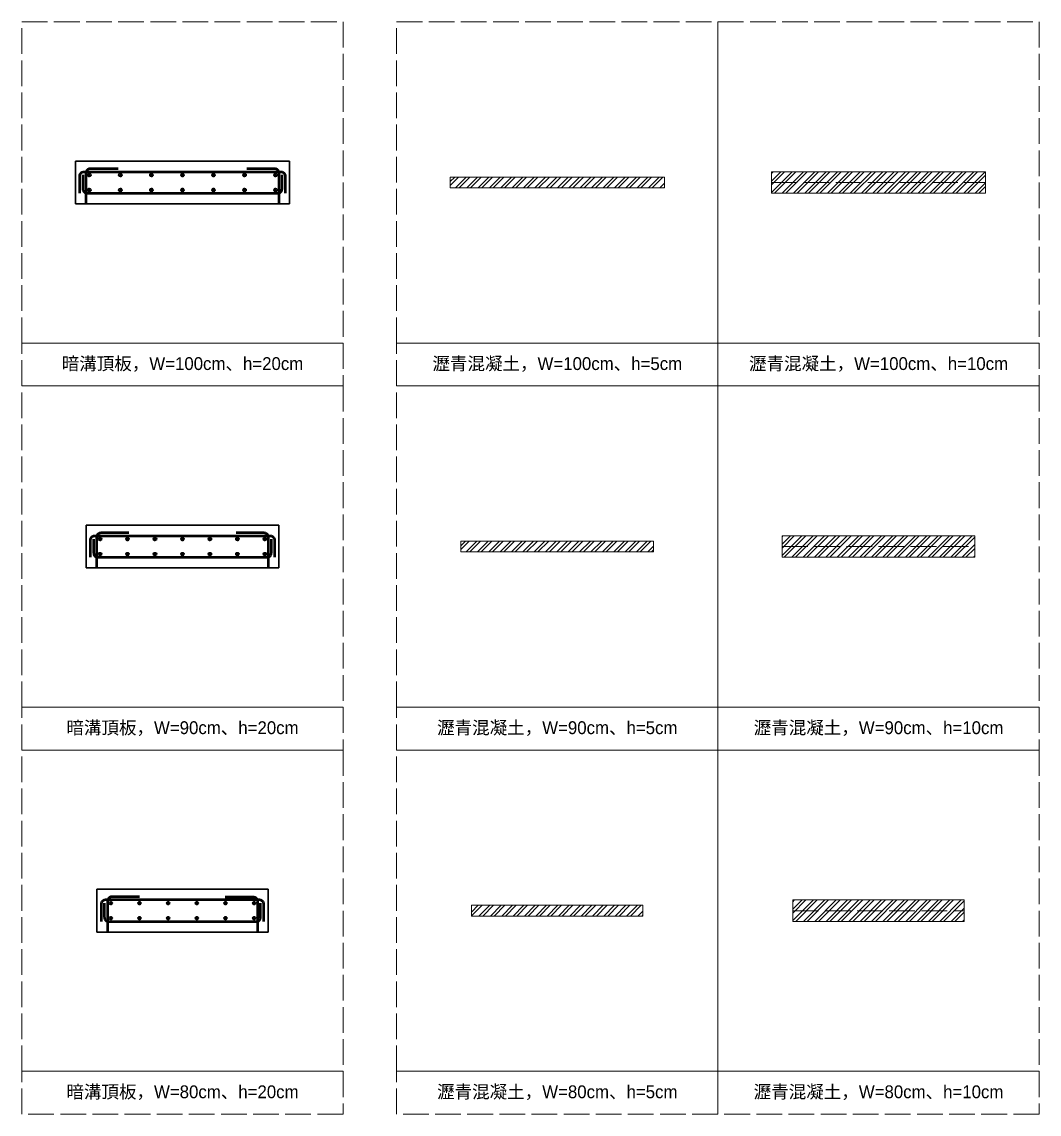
# Model space of a CAD drawing. Extents: x -3420 to 2030, y -3892 to 566.
# Drawn here: x 1555 to 2030, y -510 to 0 of the extents above; entities that cross this region are included whole.
import ezdxf

# ---------------------------------------------------------------- set-up
doc = ezdxf.new("R2010")
doc.units = 0
doc.header["$MEASUREMENT"] = 0
doc.linetypes.add('ACAD_ISO02W100', pattern=[15, 12, -3])
doc.layers.add('一、4.基本-隱藏', color=9, linetype='ACAD_ISO02W100', lineweight=20, plot=False)
doc.layers.add('三、3.文字-註解文字', color=2, linetype='Continuous')
for name, color, linetype, lineweight in [('二、2.繪圖-施作項目', 181, 'Continuous', 30), ('二、4.繪圖-設計鋪面', 40, 'Continuous', 20), ('二、5.繪圖-鋼筋', 60, 'Continuous', 50)]:
    doc.layers.add(name, color=color, linetype=linetype, lineweight=lineweight)
doc.styles.add('註解文字', font='MS PGothic.ttf', dxfattribs={"height": 3})

msp = doc.modelspace()

# ---------------------------------------------------------------- hatches: boundary and pattern name
at = {"layer": '二、4.繪圖-設計鋪面'}
h = msp.add_hatch(dxfattribs=at)
h.set_pattern_fill('ANSI32', color=256, scale=10)
h.set_pattern_definition([(45, (103.9098, 209.0495), (-2.6516504, 2.6516504), []), (45, (105.6776, 209.0495), (-2.6516504, 2.6516504), [])])
h.paths.add_polyline_path([(2004.723, -70), (1904.723, -70), (1904.723, -75), (2004.723, -75)])
h.paths.add_polyline_path([(2004.723, -75), (1904.723, -75), (1904.723, -80), (2004.723, -80)])
h = msp.add_hatch(dxfattribs=at)
h.set_pattern_fill('ANSI32', color=256, scale=10)
h.set_pattern_definition([(45, (-18.293, 151.7202), (-2.6516504, 2.6516504), []), (45, (-16.525, 151.7202), (-2.6516504, 2.6516504), [])])
h.paths.add_polyline_path([(1854.723, -77.5), (1854.723, -72.5), (1754.723, -72.5), (1754.723, -77.5)])
h = msp.add_hatch(dxfattribs=at)
h.set_pattern_fill('ANSI32', color=256, scale=10)
h.set_pattern_definition([(45, (-368.065, -23.033), (-2.6516504, 2.6516504), []), (45, (-366.2974, -23.033), (-2.6516504, 2.6516504), [])])
h.paths.add_polyline_path([(1849.723, -247.5), (1849.723, -242.5), (1759.723, -242.5), (1759.723, -247.5)])
h = msp.add_hatch(dxfattribs=at)
h.set_pattern_fill('ANSI32', color=256, scale=10)
h.set_pattern_definition([(45, (-219.558, 2.6855), (-2.6516504, 2.6516504), []), (45, (-217.7903, 2.6855), (-2.6516504, 2.6516504), [])])
h.paths.add_polyline_path([(1999.723, -240), (1909.723, -240), (1909.723, -245), (1999.723, -245)])
h.paths.add_polyline_path([(1999.723, -245), (1909.723, -245), (1909.723, -250), (1999.723, -250)])
h = msp.add_hatch(dxfattribs=at)
h.set_pattern_fill('ANSI32', color=256, scale=10)
h.set_pattern_definition([(45, (-355.527, -128.193), (-2.6516504, 2.6516504), []), (45, (-353.7592, -128.193), (-2.6516504, 2.6516504), [])])
h.paths.add_polyline_path([(1764.723, -412.5), (1764.723, -417.5), (1844.723, -417.5), (1844.723, -412.5)])
h = msp.add_hatch(dxfattribs=at)
h.set_pattern_fill('ANSI32', color=256, scale=10)
h.set_pattern_definition([(45, (-202.275, -102.4277), (-2.6516504, 2.6516504), []), (45, (-200.507, -102.4277), (-2.6516504, 2.6516504), [])])
h.paths.add_polyline_path([(1994.723, -410), (1914.723, -410), (1914.723, -415), (1994.723, -415)])
h.paths.add_polyline_path([(1994.723, -415), (1914.723, -415), (1914.723, -420), (1994.723, -420)])
at = {"layer": '二、5.繪圖-鋼筋'}
h = msp.add_hatch(color=256, dxfattribs=at)
h.dxf.hatch_style = 1
h.paths.add_polyline_path([(1586.723, -71.5, 1), (1585.723, -71.5, 1)])
h = msp.add_hatch(color=256, dxfattribs=at)
h.dxf.hatch_style = 1
h.paths.add_polyline_path([(1601.223, -71.5, 1), (1600.223, -71.5, 1)])
h = msp.add_hatch(color=256, dxfattribs=at)
h.dxf.hatch_style = 1
h.paths.add_polyline_path([(1615.723, -71.5, 1), (1614.723, -71.5, 1)])
h = msp.add_hatch(color=256, dxfattribs=at)
h.dxf.hatch_style = 1
h.paths.add_polyline_path([(1630.223, -71.5, 1), (1629.223, -71.5, 1)])
h = msp.add_hatch(color=256, dxfattribs=at)
h.dxf.hatch_style = 1
h.paths.add_polyline_path([(1644.723, -71.5, 1), (1643.723, -71.5, 1)])
h = msp.add_hatch(color=256, dxfattribs=at)
h.dxf.hatch_style = 1
h.paths.add_polyline_path([(1659.223, -71.5, 1), (1658.223, -71.5, 1)])
h = msp.add_hatch(color=256, dxfattribs=at)
h.dxf.hatch_style = 1
h.paths.add_polyline_path([(1673.723, -71.5, 1), (1672.723, -71.5, 1)])
h = msp.add_hatch(color=256, dxfattribs=at)
h.dxf.hatch_style = 1
h.paths.add_polyline_path([(1586.723, -78.5, 1), (1585.723, -78.5, 1)])
h = msp.add_hatch(color=256, dxfattribs=at)
h.dxf.hatch_style = 1
h.paths.add_polyline_path([(1601.223, -78.5, 1), (1600.223, -78.5, 1)])
h = msp.add_hatch(color=256, dxfattribs=at)
h.dxf.hatch_style = 1
h.paths.add_polyline_path([(1615.723, -78.5, 1), (1614.723, -78.5, 1)])
h = msp.add_hatch(color=256, dxfattribs=at)
h.dxf.hatch_style = 1
h.paths.add_polyline_path([(1630.223, -78.5, 1), (1629.223, -78.5, 1)])
h = msp.add_hatch(color=256, dxfattribs=at)
h.dxf.hatch_style = 1
h.paths.add_polyline_path([(1644.723, -78.5, 1), (1643.723, -78.5, 1)])
h = msp.add_hatch(color=256, dxfattribs=at)
h.dxf.hatch_style = 1
h.paths.add_polyline_path([(1659.223, -78.5, 1), (1658.223, -78.5, 1)])
h = msp.add_hatch(color=256, dxfattribs=at)
h.dxf.hatch_style = 1
h.paths.add_polyline_path([(1673.723, -78.5, 1), (1672.723, -78.5, 1)])
h = msp.add_hatch(color=256, dxfattribs=at)
h.dxf.hatch_style = 1
h.paths.add_polyline_path([(1591.723, -241.5, 1), (1590.723, -241.5, 1)])
h = msp.add_hatch(color=256, dxfattribs=at)
h.dxf.hatch_style = 1
h.paths.add_polyline_path([(1604.553, -241.5, 1), (1603.553, -241.5, 1)])
h = msp.add_hatch(color=256, dxfattribs=at)
h.dxf.hatch_style = 1
h.paths.add_polyline_path([(1617.383, -241.5, 1), (1616.383, -241.5, 1)])
h = msp.add_hatch(color=256, dxfattribs=at)
h.dxf.hatch_style = 1
h.paths.add_polyline_path([(1630.223, -241.5, 1), (1629.223, -241.5, 1)])
h = msp.add_hatch(color=256, dxfattribs=at)
h.dxf.hatch_style = 1
h.paths.add_polyline_path([(1643.043, -241.5, 1), (1642.043, -241.5, 1)])
h = msp.add_hatch(color=256, dxfattribs=at)
h.dxf.hatch_style = 1
h.paths.add_polyline_path([(1655.873, -241.5, 1), (1654.873, -241.5, 1)])
h = msp.add_hatch(color=256, dxfattribs=at)
h.dxf.hatch_style = 1
h.paths.add_polyline_path([(1668.723, -241.5, 1), (1667.723, -241.5, 1)])
h = msp.add_hatch(color=256, dxfattribs=at)
h.dxf.hatch_style = 1
h.paths.add_polyline_path([(1591.723, -248.5, 1), (1590.723, -248.5, 1)])
h = msp.add_hatch(color=256, dxfattribs=at)
h.dxf.hatch_style = 1
h.paths.add_polyline_path([(1604.553, -248.5, 1), (1603.553, -248.5, 1)])
h = msp.add_hatch(color=256, dxfattribs=at)
h.dxf.hatch_style = 1
h.paths.add_polyline_path([(1617.383, -248.5, 1), (1616.383, -248.5, 1)])
h = msp.add_hatch(color=256, dxfattribs=at)
h.dxf.hatch_style = 1
h.paths.add_polyline_path([(1630.223, -248.5, 1), (1629.223, -248.5, 1)])
h = msp.add_hatch(color=256, dxfattribs=at)
h.dxf.hatch_style = 1
h.paths.add_polyline_path([(1643.043, -248.5, 1), (1642.043, -248.5, 1)])
h = msp.add_hatch(color=256, dxfattribs=at)
h.dxf.hatch_style = 1
h.paths.add_polyline_path([(1655.873, -248.5, 1), (1654.873, -248.5, 1)])
h = msp.add_hatch(color=256, dxfattribs=at)
h.dxf.hatch_style = 1
h.paths.add_polyline_path([(1668.723, -248.5, 1), (1667.723, -248.5, 1)])
h = msp.add_hatch(color=256, dxfattribs=at)
h.dxf.hatch_style = 1
h.paths.add_polyline_path([(1596.723, -411.5, 1), (1595.723, -411.5, 1)])
h = msp.add_hatch(color=256, dxfattribs=at)
h.dxf.hatch_style = 1
h.paths.add_polyline_path([(1610.123, -411.5, 1), (1609.123, -411.5, 1)])
h = msp.add_hatch(color=256, dxfattribs=at)
h.dxf.hatch_style = 1
h.paths.add_polyline_path([(1623.523, -411.5, 1), (1622.523, -411.5, 1)])
h = msp.add_hatch(color=256, dxfattribs=at)
h.dxf.hatch_style = 1
h.paths.add_polyline_path([(1636.923, -411.5, 1), (1635.923, -411.5, 1)])
h = msp.add_hatch(color=256, dxfattribs=at)
h.dxf.hatch_style = 1
h.paths.add_polyline_path([(1650.323, -411.5, 1), (1649.323, -411.5, 1)])
h = msp.add_hatch(color=256, dxfattribs=at)
h.dxf.hatch_style = 1
h.paths.add_polyline_path([(1663.723, -411.5, 1), (1662.723, -411.5, 1)])
h = msp.add_hatch(color=256, dxfattribs=at)
h.dxf.hatch_style = 1
h.paths.add_polyline_path([(1596.723, -418.5, 1), (1595.723, -418.5, 1)])
h = msp.add_hatch(color=256, dxfattribs=at)
h.dxf.hatch_style = 1
h.paths.add_polyline_path([(1610.123, -418.5, 1), (1609.123, -418.5, 1)])
h = msp.add_hatch(color=256, dxfattribs=at)
h.dxf.hatch_style = 1
h.paths.add_polyline_path([(1623.523, -418.5, 1), (1622.523, -418.5, 1)])
h = msp.add_hatch(color=256, dxfattribs=at)
h.dxf.hatch_style = 1
h.paths.add_polyline_path([(1636.923, -418.5, 1), (1635.923, -418.5, 1)])
h = msp.add_hatch(color=256, dxfattribs=at)
h.dxf.hatch_style = 1
h.paths.add_polyline_path([(1650.323, -418.5, 1), (1649.323, -418.5, 1)])
h = msp.add_hatch(color=256, dxfattribs=at)
h.dxf.hatch_style = 1
h.paths.add_polyline_path([(1663.723, -418.5, 1), (1662.723, -418.5, 1)])

# ---------------------------------------------------------------- linework, layer by layer
at = {"layer": '一、4.基本-隱藏'}
for points in [[(1554.723, 0), (1704.723, 0), (1704.723, -150), (1554.723, -150)], [(1729.723, 0), (1879.723, 0), (1879.723, -150), (1729.723, -150)], [(1879.723, 0), (2029.723, 0), (2029.723, -150), (1879.723, -150)], [(1554.723, -150), (1704.723, -150), (1704.723, -170), (1554.723, -170)], [(1729.723, -150), (1879.723, -150), (1879.723, -170), (1729.723, -170)], [(1879.723, -150), (2029.723, -150), (2029.723, -170), (1879.723, -170)], [(1554.723, -170), (1704.723, -170), (1704.723, -320), (1554.723, -320)], [(1729.723, -170), (1879.723, -170), (1879.723, -320), (1729.723, -320)], [(1879.723, -170), (2029.723, -170), (2029.723, -320), (1879.723, -320)], [(1554.723, -320), (1704.723, -320), (1704.723, -340), (1554.723, -340)], [(1729.723, -320), (1879.723, -320), (1879.723, -340), (1729.723, -340)], [(1879.723, -320), (2029.723, -320), (2029.723, -340), (1879.723, -340)], [(1554.723, -340), (1704.723, -340), (1704.723, -490), (1554.723, -490)], [(1729.723, -340), (1879.723, -340), (1879.723, -490), (1729.723, -490)], [(1879.723, -340), (2029.723, -340), (2029.723, -490), (1879.723, -490)], [(1554.723, -490), (1704.723, -490), (1704.723, -510), (1554.723, -510)], [(1729.723, -490), (1879.723, -490), (1879.723, -510), (1729.723, -510)], [(1879.723, -490), (2029.723, -490), (2029.723, -510), (1879.723, -510)]]:
    msp.add_lwpolyline(points, close=True, dxfattribs=at)
at = {"layer": '二、2.繪圖-施作項目'}
for points in [[(1579.723, -65), (1679.723, -65)], [(1579.723, -65), (1579.723, -85)], [(1679.723, -65), (1679.723, -85)], [(1579.723, -85), (1679.723, -85)], [(1584.723, -235), (1674.723, -235)], [(1584.723, -235), (1584.723, -255)], [(1674.723, -235), (1674.723, -255)], [(1584.723, -255), (1674.723, -255)], [(1589.723, -405), (1669.723, -405)], [(1589.723, -405), (1589.723, -425)], [(1669.723, -405), (1669.723, -425)], [(1589.723, -425), (1669.723, -425)]]:
    msp.add_lwpolyline(points, dxfattribs=at)
at = {"layer": '二、4.繪圖-設計鋪面'}
for points in [[(1904.723, -70), (2004.723, -70)], [(1904.723, -70), (1904.723, -80)], [(2004.723, -70), (2004.723, -80)], [(1754.723, -72.5), (1854.723, -72.5)], [(1754.723, -72.5), (1754.723, -77.5)], [(1854.723, -72.5), (1854.723, -77.5)], [(1754.723, -77.5), (1854.723, -77.5)], [(1904.723, -80), (2004.723, -80)], [(1759.723, -242.5), (1849.723, -242.5)], [(1759.723, -242.5), (1759.723, -247.5)], [(1849.723, -242.5), (1849.723, -247.5)], [(1909.723, -240), (1999.723, -240)], [(1909.723, -240), (1909.723, -250)], [(1999.723, -240), (1999.723, -250)], [(1759.723, -247.5), (1849.723, -247.5)], [(1909.723, -250), (1999.723, -250)], [(1764.723, -412.5), (1844.723, -412.5)], [(1764.723, -412.5), (1764.723, -417.5)], [(1844.723, -412.5), (1844.723, -417.5)], [(1914.723, -410), (1994.723, -410)], [(1914.723, -410), (1914.723, -420)], [(1994.723, -410), (1994.723, -420)], [(1764.723, -417.5), (1844.723, -417.5)], [(1914.723, -420), (1994.723, -420)]]:
    msp.add_lwpolyline(points, dxfattribs=at)
at = {"layer": '二、4.繪圖-設計鋪面', "linetype": 'ACAD_ISO02W100'}
for points in [[(1904.723, -75), (2004.723, -75)], [(1909.723, -245), (1999.723, -245)], [(1914.723, -415), (1994.723, -415)]]:
    msp.add_lwpolyline(points, dxfattribs=at)
at = {"layer": '二、5.繪圖-鋼筋'}
for points in [[(1581.723, -80), (1581.723, -72, -0.4142136), (1583.723, -70), (1675.723, -70, -0.4142136), (1677.723, -72), (1677.723, -80)], [(1584.723, -85), (1584.723, -70.5, -0.4142136), (1586.723, -68.5), (1599.723, -68.5)], [(1659.723, -68.5), (1672.723, -68.5, -0.4142136), (1674.723, -70.5), (1674.723, -85)], [(1583.223, -71.5), (1583.223, -78, 0.4142136), (1585.223, -80), (1674.223, -80, 0.4142136), (1676.223, -78), (1676.223, -71.5)], [(1589.723, -255), (1589.723, -240.5, -0.4142136), (1591.723, -238.5), (1604.723, -238.5)], [(1654.723, -238.5), (1667.723, -238.5, -0.4142136), (1669.723, -240.5), (1669.723, -255)], [(1586.723, -250), (1586.723, -242, -0.4142136), (1588.723, -240), (1670.723, -240, -0.4142136), (1672.723, -242), (1672.723, -250)], [(1588.223, -241.5), (1588.223, -248, 0.4142136), (1590.223, -250), (1669.223, -250, 0.4142136), (1671.223, -248), (1671.223, -241.5)], [(1667.723, -420), (1667.723, -412, 0.4142136), (1665.723, -410), (1593.723, -410, 0.4142136), (1591.723, -412), (1591.723, -420)], [(1593.223, -411.5), (1593.223, -418, 0.4142136), (1595.223, -420), (1664.223, -420, 0.4142136), (1666.223, -418), (1666.223, -411.5)], [(1609.723, -408.5), (1596.723, -408.5, 0.4142136), (1594.723, -410.5), (1594.723, -425)], [(1649.723, -408.5), (1662.723, -408.5, -0.4142136), (1664.723, -410.5), (1664.723, -425)]]:
    msp.add_lwpolyline(points, format="xyb", dxfattribs=at)
for centre in [(1586.223, -71.5), (1600.723, -71.5), (1615.223, -71.5), (1629.723, -71.5), (1644.223, -71.5), (1658.723, -71.5), (1673.223, -71.5), (1586.223, -78.5), (1600.723, -78.5), (1615.223, -78.5), (1629.723, -78.5), (1644.223, -78.5), (1658.723, -78.5), (1673.223, -78.5), (1591.223, -241.5), (1604.053, -241.5), (1616.883, -241.5), (1629.723, -241.5), (1642.543, -241.5), (1655.373, -241.5), (1668.223, -241.5), (1591.223, -248.5), (1604.053, -248.5), (1616.883, -248.5), (1629.723, -248.5), (1642.543, -248.5), (1655.373, -248.5), (1668.223, -248.5), (1596.223, -411.5), (1609.623, -411.5), (1623.023, -411.5), (1636.423, -411.5), (1649.823, -411.5), (1663.223, -411.5), (1596.223, -418.5), (1609.623, -418.5), (1623.023, -418.5), (1636.423, -418.5), (1649.823, -418.5), (1663.223, -418.5)]:
    msp.add_circle(centre, 0.5, dxfattribs=at)

# ---------------------------------------------------------------- texts
at = {"layer": '三、3.文字-註解文字', "char_height": 6, "attachment_point": 5, "style": '註解文字'}
for s, width, insert in [('{\\fMS PGothic|b0|i0|c128|p34;暗溝}頂板{\\fMS PGothic|b0|i0|c128|p34;，W=100cm、h=}20{\\fMS PGothic|b0|i0|c128|p34;cm}', 115.34783, (1629.723, -160)), ('瀝青混凝土{\\fMS PGothic|b0|i0|c128|p34;，W=100cm、h=}5{\\fMS PGothic|b0|i0|c128|p34;cm}', 115.34783, (1804.723, -160)), ('瀝青混凝土{\\fMS PGothic|b0|i0|c128|p34;，W=100cm、h=}10{\\fMS PGothic|b0|i0|c128|p34;cm}', 124.80602, (1954.723, -160)), ('{\\fMS PGothic|b0|i0|c128|p34;暗溝}頂板{\\fMS PGothic|b0|i0|c128|p34;，W=}9{\\fMS PGothic|b0|i0|c128|p34;0cm、h=}20{\\fMS PGothic|b0|i0|c128|p34;cm}', 115.34783, (1629.723, -330)), ('瀝青混凝土{\\fMS PGothic|b0|i0|c128|p34;，W=}9{\\fMS PGothic|b0|i0|c128|p34;0cm、h=}5{\\fMS PGothic|b0|i0|c128|p34;cm}', 115.34783, (1804.723, -330)), ('瀝青混凝土{\\fMS PGothic|b0|i0|c128|p34;，W=}9{\\fMS PGothic|b0|i0|c128|p34;0cm、h=}10{\\fMS PGothic|b0|i0|c128|p34;cm}', 115.34783, (1954.723, -330)), ('{\\fMS PGothic|b0|i0|c128|p34;暗溝}頂板{\\fMS PGothic|b0|i0|c128|p34;，W=}8{\\fMS PGothic|b0|i0|c128|p34;0cm、h=}20{\\fMS PGothic|b0|i0|c128|p34;cm}', 115.34783, (1629.723, -500)), ('瀝青混凝土{\\fMS PGothic|b0|i0|c128|p34;，W=}8{\\fMS PGothic|b0|i0|c128|p34;0cm、h=}5{\\fMS PGothic|b0|i0|c128|p34;cm}', 115.34783, (1804.723, -500)), ('瀝青混凝土{\\fMS PGothic|b0|i0|c128|p34;，W=}8{\\fMS PGothic|b0|i0|c128|p34;0cm、h=}10{\\fMS PGothic|b0|i0|c128|p34;cm}', 115.34783, (1954.723, -500))]:
    msp.add_mtext_dynamic_manual_height_columns(s, width=width, gutter_width=15, heights=[0], dxfattribs=dict(at, insert=insert))

doc.saveas('drawing.dxf')
